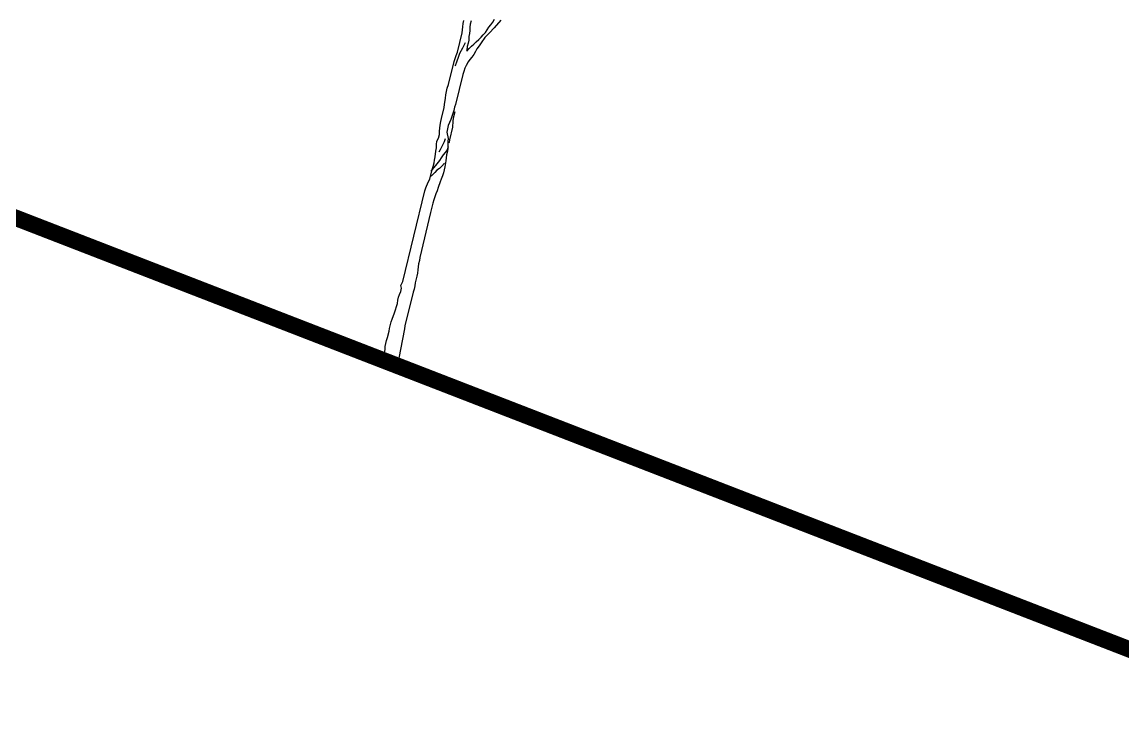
# Model space of a CAD drawing. Header units: inches. Extents: x 350994 to 353538, y 1581369 to 1583842.
# Drawn here: x 351737.72 to 351744.41, y 1583332.5 to 1583336.72 of the extents above; entities that cross this region are included whole.
import ezdxf

# ---------------------------------------------------------------- set-up
doc = ezdxf.new("R2010")
doc.units = ezdxf.units.IN
doc.header["$MEASUREMENT"] = 0
doc.linetypes.add('1', pattern=[0])
doc.linetypes.add('ACAD_ISO03W100', pattern=[30, 12, -18])
doc.layers.add('CW', color=94, linetype='1')
doc.layers.add('TREE', color=81, linetype='1')

# ---------------------------------------------------------------- blocks, each defined once
blk = doc.blocks.new('TREE_4')
at = {"color": 94}
for points in [[(-3, -32), (0, 0), (-3, 32), (0, 64), (0, 101), (-3, 136), (-9, 168), (-11, 202), (-11, 237), (-8, 269), (-8, 338), (-11, 370), (-11, 442), (-8, 474), (3, 544), (6, 578), (9, 616), (9, 651), (6, 685), (6, 720), (9, 752), (15, 784), (15, 821), (1, 850), (9, 896), (10, 1901), (13, 1935), (25, 1999), (33, 2037), (33, 2143), (39, 2178), (39, 2216), (36, 2248), (34, 2282), (28, 2346), (25, 2381), (19, 2415), (13, 2453), (22, 2488), (22, 2528), (16, 2563), (11, 2595), (5, 2629), (5, 2667), (2, 2702), (2, 2823), (-1, 2855), (-6, 2924), (-12, 2959), (-12, 3034), (-9, 3075), (-9, 3329), (-3, 3364), (0, 3398), (3, 3436), (3, 3650), (0, 3682), (-3, 3716), (-9, 3751), (-11, 3786)], [(98, 3471), (118, 3505), (136, 3534), (156, 3563), (173, 3592), (194, 3624), (214, 3653), (229, 3684), (246, 3713), (269, 3777), (284, 3806), (298, 3840), (307, 3875)], [(67, 3800), (67, 3763), (70, 3728), (78, 3696), (81, 3664), (81, 3630), (90, 3592), (92, 3557), (92, 3520), (95, 3482), (98, 3471)], [(376, 3881), (327, 3783), (292, 3719), (272, 3690), (252, 3658), (228, 3595), (214, 3557), (199, 3522), (191, 3488), (179, 3453), (168, 3421), (153, 3390), (139, 3361), (127, 3320), (121, 3288), (118, 3251), (115, 3216), (115, 2884), (112, 2852), (112, 2814), (109, 2782), (103, 2713), (92, 2644), (92, 2606), (94, 2571), (123, 2508), (129, 2476), (146, 2406), (149, 2372), (149, 2334), (152, 2302), (155, 2268), (161, 2204), (161, 2135), (158, 2103), (155, 2065), (149, 2034), (143, 1970), (140, 1932), (134, 1898), (129, 1828), (126, 1791), (126, 1718), (128, 1687), (128, 1188), (131, 1156), (131, 1119), (137, 1055), (143, 1020), (145, 986), (145, 911), (148, 879), (148, 844), (145, 809), (145, 434), (148, 402), (168, -31)], [(61, 3554), (52, 3523), (46, 3491), (29, 3427), (26, 3393), (20, 3329), (14, 3297), (11, 3286)], [(127, 2806), (126, 2733), (129, 2701), (141, 2638), (141, 2499), (144, 2467), (144, 2461)], [(94, 2499), (91, 2464), (83, 2433), (77, 2401), (68, 2369), (60, 2343)], [(146, 2421), (143, 2386), (129, 2354), (112, 2323), (100, 2288), (88, 2256), (59, 2193), (45, 2164), (30, 2132), (25, 2123)], [(149, 2239), (129, 2204), (109, 2172), (85, 2149), (71, 2120), (54, 2091), (42, 2071)]]:
    blk.add_lwpolyline(points, dxfattribs=at)

msp = doc.modelspace()

# ---------------------------------------------------------------- linework, layer by layer
at = {"layer": 'CW', "linetype": 'ACAD_ISO03W100', "lineweight": 5, "ltscale": 0.1, "const_width": 0.1, "elevation": 92.9721}
msp.add_lwpolyline([(351749.1091, 1583331.1015), (351789.1285, 1583411.0933), (351812.9073, 1583459.5271), (351780.156, 1583481.9108), (351783.9605, 1583500.8764), (351739.9819, 1583521.8156), (351693.6391, 1583544.401), (351671.316, 1583477.6597), (351670.9742, 1583476.53), (351641.0252, 1583386.9131), (351630.3393, 1583354.5693), (351629.0396, 1583351.0026), (351623.7002, 1583336.0787), (351671.4247, 1583318.6985), (351678.0479, 1583332.3605), (351679.1819, 1583334.9694), (351687.203, 1583355.0947), (351749.1091, 1583331.1015)], dxfattribs=at)

# ---------------------------------------------------------------- block references
at = {"layer": 'TREE', "lineweight": 5, "xscale": 0.0005632341247466223, "yscale": 0.0005632341530485974, "zscale": 0.0005632341444510303, "rotation": 346.4411541233163}
msp.add_blockref('TREE_4', (351739.9121, 1583334.6537, 92.9721), dxfattribs=at)

doc.saveas('drawing.dxf')
